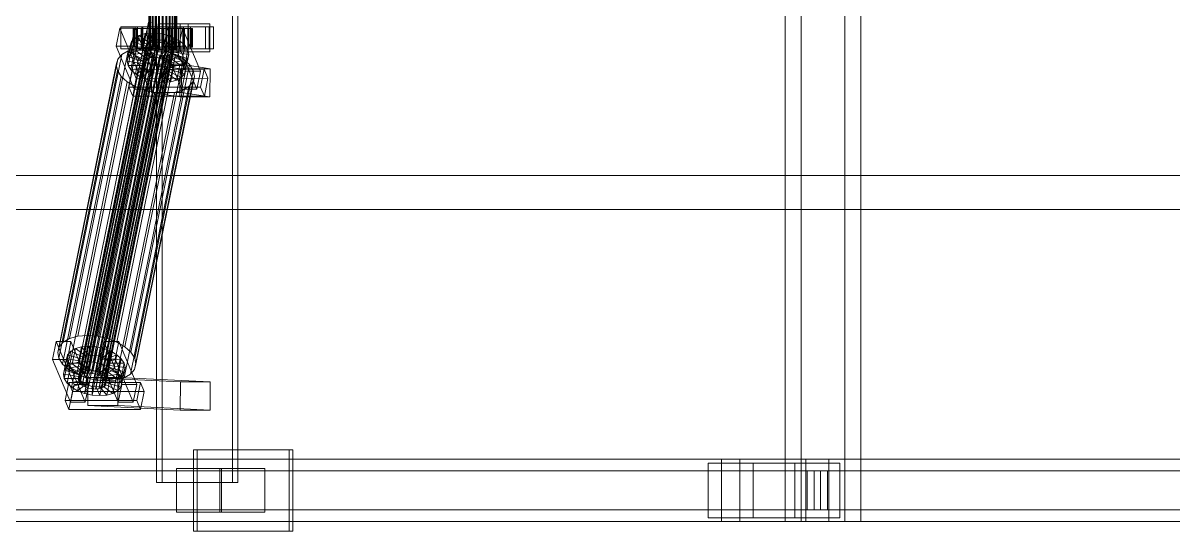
# Model space of a CAD drawing. Header units: millimetres. Extents: x -1970 to 59977, y -50268 to 6837.
# Drawn here: x 20808 to 21544, y -18456 to -18130 of the extents above; entities that cross this region are included whole.
import ezdxf

# ---------------------------------------------------------------- set-up
doc = ezdxf.new("R2010")
doc.units = ezdxf.units.MM
doc.layers.add('superior_C02', color=7, linetype='Continuous', lineweight=0)

msp = doc.modelspace()

# ---------------------------------------------------------------- linework, layer by layer
at = {"layer": 'superior_C02'}
for p, q in [((21295.89, -17550), (21295.89, -18450)), ((21306.119, -18450), (21306.119, -17550)), ((21334.143, -18450), (21334.143, -17550)), ((21344.373, -17550), (21344.373, -18450)), ((20893.255, -17575), (20893.255, -18425)), ((20896.763, -18425), (20896.763, -17575)), ((20941.837, -18425), (20941.837, -17575)), ((20945.345, -17575), (20945.345, -18425)), ((20888.21, -18148), (20888.21, -17852)), ((20888.436, -18148), (20888.436, -17852)), ((20888.598, -18148), (20888.598, -17852)), ((20889.259, -18148), (20889.259, -17852)), ((20889.572, -18148), (20889.572, -17852)), ((20890.623, -18148), (20890.623, -17852)), ((20891.066, -18148), (20891.066, -17852)), ((20892.436, -18148), (20892.436, -17852)), ((20892.979, -18148), (20892.979, -17852)), ((20894.574, -18148), (20894.574, -17852)), ((20895.179, -18148), (20895.179, -17852)), ((20896.892, -18148), (20896.892, -17852)), ((20897.518, -18148), (20897.518, -17852)), ((20899.23, -18148), (20899.23, -17852)), ((20899.835, -18148), (20899.835, -17852)), ((20901.431, -18148), (20901.431, -17852)), ((20901.973, -18148), (20901.973, -17852)), ((20903.343, -18148), (20903.343, -17852)), ((20903.786, -18148), (20903.786, -17852)), ((20904.838, -18148), (20904.838, -17852)), ((20905.151, -18148), (20905.151, -17852)), ((20905.812, -17852), (20905.812, -18148)), ((20905.974, -18148), (20905.974, -17852)), ((20906.199, -18148), (20906.199, -17852)), ((20888.037, -18130), (20868.033, -18228.298)), ((20869.777, -18228.298), (20889.781, -18130)), ((20879.963, -18133), (20870.399, -18133)), ((20870.399, -18133), (20870.399, -18147)), ((20884.428, -18133), (20870.399, -18133)), ((20879.963, -18147), (20879.963, -18133)), ((20879.963, -18133), (20893.992, -18133)), ((20926.879, -18133), (20880.975, -18133)), ((20880.975, -18133), (20880.975, -18147)), ((20883.897, -18133), (20880.975, -18133)), ((20883.897, -18147), (20883.897, -18133)), ((20883.897, -18133), (20929.802, -18133)), ((20884.428, -18147), (20884.428, -18133)), ((20884.428, -18133), (20893.992, -18133)), ((20893.992, -18133), (20893.992, -18147)), ((20913.49, -18131), (20894.363, -18131)), ((20894.363, -18131), (20894.363, -18149)), ((20908.275, -18131), (20894.363, -18131)), ((20910.566, -18133), (20901.002, -18133)), ((20901.002, -18133), (20901.002, -18147)), ((20915.031, -18133), (20901.002, -18133)), ((20908.275, -18149), (20908.275, -18131)), ((20908.275, -18131), (20927.402, -18131)), ((20910.566, -18147), (20910.566, -18133)), ((20910.566, -18133), (20924.594, -18133)), ((20913.49, -18149), (20913.49, -18131)), ((20913.49, -18131), (20927.402, -18131)), ((20915.031, -18147), (20915.031, -18133)), ((20915.031, -18133), (20924.594, -18133)), ((20924.594, -18133), (20924.594, -18147)), ((20926.879, -18147), (20926.879, -18133)), ((20926.879, -18133), (20929.802, -18133)), ((20927.402, -18131), (20927.402, -18149)), ((20929.802, -18133), (20929.802, -18147)), ((20849.825, -18354.844), (20893.334, -18141.045)), ((20869.724, -18133.859), (20867.39, -18145.327)), ((20879.287, -18133.847), (20869.724, -18133.859)), ((20881.247, -18161.391), (20869.724, -18133.859)), ((20876.953, -18145.315), (20879.287, -18133.847)), ((20877.087, -18149.985), (20879.088, -18140.156)), ((20879.088, -18140.156), (20877.145, -18142.416)), ((20878.692, -18134), (20878.216, -18134)), ((20878.216, -18134), (20888.21, -18134)), ((20878.216, -18146), (20878.216, -18134)), ((20878.216, -18134), (20879.034, -18134)), ((20880.43, -18134), (20878.692, -18134)), ((20878.692, -18134), (20888.436, -18134)), ((20878.692, -18146), (20878.692, -18134)), ((20879.034, -18134), (20888.598, -18134)), ((20879.034, -18146), (20879.034, -18134)), ((20879.034, -18134), (20881.091, -18134)), ((20882.126, -18138.419), (20879.088, -18140.156)), ((20879.088, -18140.156), (20887.548, -18144.203)), ((20879.287, -18133.847), (20890.81, -18161.379)), ((20880.126, -18148.249), (20882.126, -18138.419)), ((20883.31, -18134), (20880.43, -18134)), ((20880.43, -18134), (20889.259, -18134)), ((20880.43, -18146), (20880.43, -18134)), ((20881.091, -18134), (20889.572, -18134)), ((20881.091, -18146), (20881.091, -18134)), ((20881.091, -18134), (20884.245, -18134)), ((20886.053, -18137.325), (20882.126, -18138.419)), ((20882.126, -18138.419), (20888.987, -18143.38)), ((20887.138, -18134), (20883.31, -18134)), ((20883.31, -18134), (20890.623, -18134)), ((20883.31, -18146), (20883.31, -18134)), ((20884.052, -18147.155), (20886.053, -18137.325)), ((20884.245, -18134), (20891.066, -18134)), ((20884.245, -18146), (20884.245, -18134)), ((20884.245, -18134), (20888.283, -18134)), ((20890.6, -18136.948), (20886.053, -18137.325)), ((20886.053, -18137.325), (20890.847, -18142.862)), ((20891.652, -18134), (20887.138, -18134)), ((20887.138, -18134), (20892.436, -18134)), ((20887.138, -18146), (20887.138, -18134)), ((20888.21, -18134), (20888.436, -18134)), ((20888.21, -18134), (20888.21, -18146)), ((20888.598, -18134), (20888.21, -18134)), ((20888.283, -18134), (20892.979, -18134)), ((20888.283, -18146), (20888.283, -18134)), ((20888.283, -18134), (20892.929, -18134)), ((20888.436, -18134), (20889.259, -18134)), ((20888.436, -18134), (20888.436, -18146)), ((20888.598, -18134), (20888.598, -18146)), ((20889.572, -18134), (20888.598, -18134)), ((20888.6, -18146.777), (20890.6, -18136.948)), ((20889.259, -18134), (20890.623, -18134)), ((20889.259, -18134), (20889.259, -18146)), ((20889.572, -18134), (20889.572, -18146)), ((20891.066, -18134), (20889.572, -18134)), ((20895.458, -18137.313), (20890.6, -18136.948)), ((20890.6, -18136.948), (20893.001, -18142.683)), ((20890.623, -18134), (20892.436, -18134)), ((20890.623, -18134), (20890.623, -18146)), ((20891.066, -18134), (20891.066, -18146)), ((20892.979, -18134), (20891.066, -18134)), ((20893.334, -18141.045), (20891.18, -18141.224)), ((20896.544, -18134), (20891.652, -18134)), ((20891.652, -18134), (20894.574, -18134)), ((20891.652, -18146), (20891.652, -18134)), ((20892.436, -18134), (20894.574, -18134)), ((20892.436, -18134), (20892.436, -18146)), ((20892.929, -18134), (20895.179, -18134)), ((20892.929, -18146), (20892.929, -18134)), ((20892.929, -18134), (20897.866, -18134)), ((20892.979, -18134), (20892.979, -18146)), ((20895.179, -18134), (20892.979, -18134)), ((20895.635, -18141.218), (20893.334, -18141.045)), ((20893.458, -18147.143), (20895.458, -18137.313)), ((20894.574, -18134), (20896.892, -18134)), ((20894.574, -18134), (20894.574, -18146)), ((20895.179, -18134), (20895.179, -18146)), ((20897.518, -18134), (20895.179, -18134)), ((20895.458, -18137.313), (20895.302, -18142.856)), ((20900.296, -18138.396), (20895.458, -18137.313)), ((20901.481, -18134), (20896.544, -18134)), ((20896.544, -18134), (20896.892, -18134)), ((20896.544, -18146), (20896.544, -18134)), ((20896.892, -18134), (20899.23, -18134)), ((20896.892, -18134), (20896.892, -18146)), ((20897.866, -18134), (20897.518, -18134)), ((20897.518, -18134), (20897.518, -18146)), ((20899.835, -18134), (20897.518, -18134)), ((20900.296, -18138.396), (20897.594, -18143.369)), ((20897.866, -18146), (20897.866, -18134)), ((20897.866, -18134), (20902.758, -18134)), ((20900.326, -18133.821), (20897.992, -18145.289)), ((20898.296, -18148.226), (20900.296, -18138.396)), ((20901.481, -18134), (20899.23, -18134)), ((20899.23, -18134), (20901.431, -18134)), ((20899.23, -18134), (20899.23, -18146)), ((20904.785, -18140.123), (20899.72, -18144.188)), ((20902.758, -18134), (20899.835, -18134)), ((20899.835, -18134), (20899.835, -18146)), ((20901.973, -18134), (20899.835, -18134)), ((20904.785, -18140.123), (20900.296, -18138.396)), ((20909.89, -18133.809), (20900.326, -18133.821)), ((20911.849, -18161.353), (20900.326, -18133.821)), ((20906.127, -18134), (20901.431, -18134)), ((20901.431, -18134), (20903.343, -18134)), ((20901.431, -18134), (20901.431, -18146)), ((20906.127, -18134), (20901.481, -18134)), ((20901.481, -18146), (20901.481, -18134)), ((20907.271, -18134), (20901.973, -18134)), ((20901.973, -18134), (20901.973, -18146)), ((20903.786, -18134), (20901.973, -18134)), ((20902.758, -18146), (20902.758, -18134)), ((20902.758, -18134), (20907.271, -18134)), ((20902.784, -18149.953), (20904.785, -18140.123)), ((20910.164, -18134), (20903.343, -18134)), ((20903.343, -18134), (20904.838, -18134)), ((20903.343, -18134), (20903.343, -18146)), ((20911.099, -18134), (20903.786, -18134)), ((20903.786, -18134), (20903.786, -18146)), ((20905.151, -18134), (20903.786, -18134)), ((20908.617, -18142.377), (20904.785, -18140.123)), ((20913.319, -18134), (20904.838, -18134)), ((20904.838, -18134), (20905.812, -18134)), ((20904.838, -18134), (20904.838, -18146)), ((20913.98, -18134), (20905.151, -18134)), ((20905.151, -18134), (20905.151, -18146)), ((20905.974, -18134), (20905.151, -18134)), ((20905.812, -18134), (20915.375, -18134)), ((20905.812, -18146), (20905.812, -18134)), ((20905.812, -18134), (20906.199, -18134)), ((20915.717, -18134), (20905.974, -18134)), ((20905.974, -18134), (20905.974, -18146)), ((20906.199, -18134), (20905.974, -18134)), ((20910.164, -18134), (20906.127, -18134)), ((20906.127, -18146), (20906.127, -18134)), ((20916.193, -18134), (20906.199, -18134)), ((20906.199, -18134), (20906.199, -18146)), ((20907.271, -18146), (20907.271, -18134)), ((20907.271, -18134), (20911.099, -18134)), ((20907.556, -18145.277), (20909.89, -18133.809)), ((20909.89, -18133.809), (20921.413, -18161.341)), ((20913.319, -18134), (20910.164, -18134)), ((20910.164, -18146), (20910.164, -18134)), ((20911.099, -18146), (20911.099, -18134)), ((20911.099, -18134), (20913.98, -18134)), ((20915.375, -18134), (20913.319, -18134)), ((20913.319, -18146), (20913.319, -18134)), ((20913.98, -18146), (20913.98, -18134)), ((20913.98, -18134), (20915.717, -18134)), ((20915.375, -18134), (20915.375, -18146)), ((20916.193, -18134), (20915.375, -18134)), ((20915.717, -18146), (20915.717, -18134)), ((20915.717, -18134), (20916.193, -18134)), ((20916.193, -18146), (20916.193, -18134)), ((20837.56, -18332.659), (20875.068, -18148.35)), ((20842.81, -18331.197), (20880.317, -18146.887)), ((20843.113, -18358.68), (20886.622, -18144.881)), ((20843.379, -18360.017), (20886.888, -18146.218)), ((20843.452, -18357.434), (20886.961, -18143.635)), ((20844.231, -18361.352), (20887.74, -18147.554)), ((20844.372, -18356.363), (20887.881, -18142.565)), ((20845.811, -18355.541), (20889.32, -18141.742)), ((20847.671, -18355.022), (20891.18, -18141.224)), ((20848.889, -18330.692), (20886.397, -18146.383)), ((20852.127, -18355.017), (20895.635, -18141.218)), ((20854.418, -18355.53), (20897.927, -18141.731)), ((20855.384, -18331.181), (20892.891, -18146.872)), ((20856.544, -18356.348), (20900.053, -18142.549)), ((20858.36, -18357.415), (20901.868, -18143.617)), ((20859.741, -18358.659), (20903.249, -18144.861)), ((20904.102, -18146.196), (20860.593, -18359.995)), ((20860.859, -18361.332), (20904.368, -18147.533)), ((20861.851, -18332.629), (20899.359, -18148.32)), ((20867.39, -18145.327), (20876.953, -18145.315)), ((20867.39, -18145.327), (20878.913, -18172.859)), ((20870.399, -18147), (20879.963, -18147)), ((20870.399, -18147), (20884.428, -18147)), ((20875.068, -18148.35), (20871.006, -18150.672)), ((20874.429, -18154.877), (20876.43, -18145.047)), ((20874.991, -18157.698), (20876.991, -18147.868)), ((20880.317, -18146.887), (20875.068, -18148.35)), ((20875.144, -18152.246), (20877.145, -18142.416)), ((20877.145, -18142.416), (20876.43, -18145.047)), ((20876.43, -18145.047), (20886.288, -18146.52)), ((20876.43, -18145.047), (20876.991, -18147.868)), ((20888.476, -18172.847), (20876.953, -18145.315)), ((20876.991, -18147.868), (20886.554, -18147.856)), ((20876.991, -18147.868), (20878.791, -18150.688)), ((20877.087, -18149.985), (20880.126, -18148.249)), ((20877.145, -18142.416), (20886.627, -18145.274)), ((20888.21, -18146), (20878.216, -18146)), ((20878.216, -18146), (20878.692, -18146)), ((20879.034, -18146), (20878.216, -18146)), ((20888.436, -18146), (20878.692, -18146)), ((20878.692, -18146), (20880.43, -18146)), ((20888.598, -18146), (20879.034, -18146)), ((20881.091, -18146), (20879.034, -18146)), ((20893.992, -18147), (20879.963, -18147)), ((20880.126, -18148.249), (20884.052, -18147.155)), ((20886.986, -18153.21), (20880.126, -18148.249)), ((20886.397, -18146.383), (20880.317, -18146.887)), ((20889.259, -18146), (20880.43, -18146)), ((20880.43, -18146), (20883.31, -18146)), ((20880.975, -18147), (20926.879, -18147)), ((20880.975, -18147), (20883.897, -18147)), ((20889.572, -18146), (20881.091, -18146)), ((20884.245, -18146), (20881.091, -18146)), ((20890.623, -18146), (20883.31, -18146)), ((20883.31, -18146), (20887.138, -18146)), ((20929.802, -18147), (20883.897, -18147)), ((20884.052, -18147.155), (20888.6, -18146.777)), ((20888.846, -18152.692), (20884.052, -18147.155)), ((20891.066, -18146), (20884.245, -18146)), ((20888.283, -18146), (20884.245, -18146)), ((20886.288, -18146.52), (20884.288, -18156.35)), ((20893.992, -18147), (20884.428, -18147)), ((20886.554, -18147.856), (20884.554, -18157.686)), ((20886.627, -18145.274), (20884.627, -18155.103)), ((20887.548, -18144.203), (20885.547, -18154.033)), ((20886.288, -18146.52), (20886.627, -18145.274)), ((20886.554, -18147.856), (20886.288, -18146.52)), ((20892.891, -18146.872), (20886.397, -18146.383)), ((20887.407, -18149.192), (20886.554, -18147.856)), ((20886.961, -18143.635), (20886.622, -18144.881)), ((20886.622, -18144.881), (20886.888, -18146.218)), ((20886.627, -18145.274), (20887.548, -18144.203)), ((20886.888, -18146.218), (20887.74, -18147.554)), ((20887.881, -18142.565), (20886.961, -18143.635)), ((20888.987, -18143.38), (20886.986, -18153.21)), ((20892.436, -18146), (20887.138, -18146)), ((20887.138, -18146), (20891.652, -18146)), ((20887.548, -18144.203), (20888.987, -18143.38)), ((20887.74, -18147.554), (20889.121, -18148.798)), ((20889.32, -18141.742), (20887.881, -18142.565)), ((20888.436, -18146), (20888.21, -18146)), ((20888.21, -18146), (20888.598, -18146)), ((20888.598, -18148), (20888.21, -18148)), ((20888.21, -18148), (20888.436, -18148)), ((20892.979, -18146), (20888.283, -18146)), ((20892.929, -18146), (20888.283, -18146)), ((20889.259, -18146), (20888.436, -18146)), ((20888.436, -18148), (20889.259, -18148)), ((20888.598, -18146), (20889.572, -18146)), ((20889.572, -18148), (20888.598, -18148)), ((20891, -18152.513), (20888.6, -18146.777)), ((20888.6, -18146.777), (20893.458, -18147.143)), ((20890.847, -18142.862), (20888.846, -18152.692)), ((20888.987, -18143.38), (20890.847, -18142.862)), ((20890.623, -18146), (20889.259, -18146)), ((20889.259, -18148), (20890.623, -18148)), ((20891.18, -18141.224), (20889.32, -18141.742)), ((20889.572, -18146), (20891.066, -18146)), ((20891.066, -18148), (20889.572, -18148)), ((20892.436, -18146), (20890.623, -18146)), ((20890.623, -18148), (20892.436, -18148)), ((20890.847, -18142.862), (20893.001, -18142.683)), ((20893.001, -18142.683), (20891, -18152.513)), ((20891.066, -18146), (20892.979, -18146)), ((20892.979, -18148), (20891.066, -18148)), ((20894.574, -18146), (20891.652, -18146)), ((20891.652, -18146), (20896.544, -18146)), ((20894.574, -18146), (20892.436, -18146)), ((20892.436, -18148), (20894.574, -18148)), ((20899.359, -18148.32), (20892.891, -18146.872)), ((20895.179, -18146), (20892.929, -18146)), ((20897.866, -18146), (20892.929, -18146)), ((20892.979, -18146), (20895.179, -18146)), ((20895.179, -18148), (20892.979, -18148)), ((20893.001, -18142.683), (20895.302, -18142.856)), ((20895.302, -18142.856), (20893.302, -18152.686)), ((20893.302, -18152.686), (20893.458, -18147.143)), ((20893.458, -18147.143), (20898.296, -18148.226)), ((20896.892, -18146), (20894.574, -18146)), ((20894.574, -18148), (20896.892, -18148)), ((20895.179, -18146), (20897.518, -18146)), ((20897.518, -18148), (20895.179, -18148)), ((20895.302, -18142.856), (20897.594, -18143.369)), ((20897.594, -18143.369), (20895.593, -18153.199)), ((20895.593, -18153.199), (20898.296, -18148.226)), ((20897.927, -18141.731), (20895.635, -18141.218)), ((20896.892, -18146), (20896.544, -18146)), ((20896.544, -18146), (20901.481, -18146)), ((20899.23, -18146), (20896.892, -18146)), ((20896.892, -18148), (20899.23, -18148)), ((20897.518, -18146), (20897.866, -18146)), ((20897.518, -18146), (20899.835, -18146)), ((20899.835, -18148), (20897.518, -18148)), ((20897.594, -18143.369), (20899.72, -18144.188)), ((20899.72, -18144.188), (20897.719, -18154.017)), ((20902.758, -18146), (20897.866, -18146)), ((20900.053, -18142.549), (20897.927, -18141.731)), ((20897.992, -18145.289), (20907.556, -18145.277)), ((20897.992, -18145.289), (20909.516, -18172.821)), ((20898.296, -18148.226), (20902.784, -18149.953)), ((20901.431, -18146), (20899.23, -18146)), ((20899.23, -18146), (20901.481, -18146)), ((20899.23, -18148), (20901.431, -18148)), ((20905.359, -18150.629), (20899.359, -18148.32)), ((20901.535, -18145.255), (20899.535, -18155.085)), ((20899.72, -18144.188), (20901.535, -18145.255)), ((20899.835, -18146), (20902.758, -18146)), ((20899.835, -18146), (20901.973, -18146)), ((20901.973, -18148), (20899.835, -18148)), ((20901.868, -18143.617), (20900.053, -18142.549)), ((20902.916, -18146.499), (20900.916, -18156.329)), ((20901.002, -18147), (20910.566, -18147)), ((20901.002, -18147), (20915.031, -18147)), ((20903.343, -18146), (20901.431, -18146)), ((20901.431, -18146), (20906.127, -18146)), ((20901.431, -18148), (20903.343, -18148)), ((20901.481, -18146), (20906.127, -18146)), ((20908.617, -18142.377), (20901.535, -18145.255)), ((20901.535, -18145.255), (20902.916, -18146.499)), ((20901.768, -18157.665), (20903.768, -18147.835)), ((20903.249, -18144.861), (20901.868, -18143.617)), ((20901.973, -18146), (20907.271, -18146)), ((20901.973, -18146), (20903.786, -18146)), ((20903.786, -18148), (20901.973, -18148)), ((20907.271, -18146), (20902.758, -18146)), ((20911.532, -18145.003), (20902.916, -18146.499)), ((20902.916, -18146.499), (20903.768, -18147.835)), ((20904.102, -18146.196), (20903.249, -18144.861)), ((20904.838, -18146), (20903.343, -18146)), ((20903.343, -18146), (20910.164, -18146)), ((20903.343, -18148), (20904.838, -18148)), ((20903.768, -18147.835), (20913.332, -18147.823)), ((20903.768, -18147.835), (20904.034, -18149.171)), ((20903.786, -18146), (20911.099, -18146)), ((20903.786, -18146), (20905.151, -18146)), ((20905.151, -18148), (20903.786, -18148)), ((20904.029, -18148.779), (20904.368, -18147.533)), ((20904.368, -18147.533), (20904.102, -18146.196)), ((20905.812, -18146), (20904.838, -18146)), ((20904.838, -18146), (20913.319, -18146)), ((20904.838, -18148), (20905.812, -18148)), ((20905.151, -18146), (20913.98, -18146)), ((20905.151, -18146), (20905.974, -18146)), ((20905.974, -18148), (20905.151, -18148)), ((20915.375, -18146), (20905.812, -18146)), ((20906.199, -18146), (20905.812, -18146)), ((20905.812, -18148), (20906.199, -18148)), ((20905.974, -18146), (20915.717, -18146)), ((20905.974, -18146), (20906.199, -18146)), ((20906.199, -18148), (20905.974, -18148)), ((20906.127, -18146), (20910.164, -18146)), ((20906.199, -18146), (20916.193, -18146)), ((20906.616, -18152.207), (20908.617, -18142.377)), ((20911.099, -18146), (20907.271, -18146)), ((20919.079, -18172.809), (20907.556, -18145.277)), ((20911.532, -18145.003), (20908.617, -18142.377)), ((20909.532, -18154.833), (20911.532, -18145.003)), ((20910.164, -18146), (20913.319, -18146)), ((20924.594, -18147), (20910.566, -18147)), ((20913.98, -18146), (20911.099, -18146)), ((20913.332, -18147.823), (20911.331, -18157.653)), ((20913.332, -18147.823), (20911.532, -18145.003)), ((20913.319, -18146), (20915.375, -18146)), ((20913.893, -18150.644), (20913.332, -18147.823)), ((20915.717, -18146), (20913.98, -18146)), ((20924.594, -18147), (20915.031, -18147)), ((20915.375, -18146), (20916.193, -18146)), ((20916.193, -18146), (20915.717, -18146)), ((20929.802, -18147), (20926.879, -18147)), ((20830.901, -18338.003), (20868.409, -18153.694)), ((20833.499, -18334.981), (20871.006, -18150.672)), ((20845.612, -18362.596), (20889.121, -18148.798)), ((20847.428, -18363.664), (20890.936, -18149.865)), ((20849.554, -18364.482), (20893.062, -18150.683)), ((20851.845, -18364.995), (20895.354, -18151.196)), ((20854.147, -18365.168), (20897.655, -18151.369)), ((20856.301, -18364.989), (20899.809, -18151.191)), ((20858.161, -18364.471), (20901.669, -18150.672)), ((20859.6, -18363.648), (20903.109, -18149.85)), ((20860.52, -18362.578), (20904.029, -18148.779)), ((20868.409, -18153.694), (20867.453, -18157.211)), ((20867.851, -18334.938), (20905.359, -18150.629)), ((20871.006, -18150.672), (20868.409, -18153.694)), ((20872.974, -18337.95), (20910.482, -18153.641)), ((20874.429, -18154.877), (20875.144, -18152.246)), ((20884.288, -18156.35), (20874.429, -18154.877)), ((20874.991, -18157.698), (20874.429, -18154.877)), ((20875.144, -18152.246), (20877.087, -18149.985)), ((20884.627, -18155.103), (20875.144, -18152.246)), ((20876.79, -18160.518), (20878.791, -18150.688)), ((20885.547, -18154.033), (20877.087, -18149.985)), ((20878.791, -18150.688), (20887.407, -18149.192)), ((20878.791, -18150.688), (20881.706, -18153.314)), ((20879.706, -18163.144), (20881.706, -18153.314)), ((20881.706, -18153.314), (20888.788, -18150.436)), ((20881.706, -18153.314), (20885.538, -18155.567)), ((20883.538, -18165.397), (20885.538, -18155.567)), ((20884.627, -18155.103), (20884.288, -18156.35)), ((20885.547, -18154.033), (20884.627, -18155.103)), ((20887.407, -18149.192), (20885.406, -18159.022)), ((20885.538, -18155.567), (20890.603, -18151.503)), ((20885.538, -18155.567), (20890.026, -18157.295)), ((20886.986, -18153.21), (20885.547, -18154.033)), ((20888.788, -18150.436), (20886.787, -18160.266)), ((20888.846, -18152.692), (20886.986, -18153.21)), ((20888.788, -18150.436), (20887.407, -18149.192)), ((20890.603, -18151.503), (20888.603, -18161.333)), ((20890.603, -18151.503), (20888.788, -18150.436)), ((20891, -18152.513), (20888.846, -18152.692)), ((20889.121, -18148.798), (20890.936, -18149.865)), ((20890.026, -18157.295), (20892.729, -18152.321)), ((20892.729, -18152.321), (20890.603, -18151.503)), ((20892.729, -18152.321), (20890.729, -18162.151)), ((20890.936, -18149.865), (20893.062, -18150.683)), ((20893.302, -18152.686), (20891, -18152.513)), ((20895.021, -18152.835), (20892.729, -18152.321)), ((20895.021, -18152.835), (20893.02, -18162.664)), ((20893.062, -18150.683), (20895.354, -18151.196)), ((20895.593, -18153.199), (20893.302, -18152.686)), ((20894.363, -18149), (20913.49, -18149)), ((20908.275, -18149), (20894.363, -18149)), ((20894.864, -18158.378), (20895.021, -18152.835)), ((20897.322, -18153.008), (20895.021, -18152.835)), ((20897.322, -18153.008), (20895.322, -18162.837)), ((20895.354, -18151.196), (20897.655, -18151.369)), ((20897.719, -18154.017), (20895.593, -18153.199)), ((20899.476, -18152.829), (20897.322, -18153.008)), ((20899.723, -18158.743), (20897.322, -18153.008)), ((20899.476, -18152.829), (20897.476, -18162.659)), ((20897.655, -18151.369), (20899.809, -18151.191)), ((20897.719, -18154.017), (20902.784, -18149.953)), ((20899.535, -18155.085), (20897.719, -18154.017)), ((20901.336, -18152.311), (20899.336, -18162.14)), ((20901.336, -18152.311), (20899.476, -18152.829)), ((20904.27, -18158.366), (20899.476, -18152.829)), ((20899.535, -18155.085), (20906.616, -18152.207)), ((20900.916, -18156.329), (20899.535, -18155.085)), ((20899.809, -18151.191), (20901.669, -18150.672)), ((20902.775, -18151.488), (20900.775, -18161.318)), ((20900.916, -18156.329), (20909.532, -18154.833)), ((20902.775, -18151.488), (20901.336, -18152.311)), ((20908.197, -18157.272), (20901.336, -18152.311)), ((20901.669, -18150.672), (20903.109, -18149.85)), ((20903.696, -18150.417), (20901.695, -18160.247)), ((20904.034, -18149.171), (20902.034, -18159.001)), ((20903.696, -18150.417), (20902.775, -18151.488)), ((20911.235, -18155.535), (20902.775, -18151.488)), ((20902.784, -18149.953), (20906.616, -18152.207)), ((20903.109, -18149.85), (20904.029, -18148.779)), ((20904.034, -18149.171), (20903.696, -18150.417)), ((20913.178, -18153.275), (20903.696, -18150.417)), ((20913.893, -18150.644), (20904.034, -18149.171)), ((20910.482, -18153.641), (20905.359, -18150.629)), ((20906.616, -18152.207), (20909.532, -18154.833)), ((20908.197, -18157.272), (20911.235, -18155.535)), ((20927.402, -18149), (20908.275, -18149)), ((20909.235, -18165.365), (20911.235, -18155.535)), ((20909.532, -18154.833), (20911.331, -18157.653)), ((20914.379, -18157.152), (20910.482, -18153.641)), ((20911.178, -18163.105), (20913.178, -18153.275)), ((20911.235, -18155.535), (20913.178, -18153.275)), ((20911.893, -18160.474), (20913.893, -18150.644)), ((20913.178, -18153.275), (20913.893, -18150.644)), ((20927.402, -18149), (20913.49, -18149)), ((20829.945, -18341.52), (20867.453, -18157.211)), ((20830.696, -18345.291), (20868.203, -18160.982)), ((20867.453, -18157.211), (20868.203, -18160.982)), ((20868.203, -18160.982), (20870.609, -18164.752)), ((20884.554, -18157.686), (20874.991, -18157.698)), ((20876.79, -18160.518), (20874.991, -18157.698)), ((20877.898, -18160.247), (20875.564, -18171.715)), ((20885.406, -18159.022), (20876.79, -18160.518)), ((20879.706, -18163.144), (20876.79, -18160.518)), ((20876.872, -18341.461), (20914.379, -18157.152)), ((20923.802, -18160.19), (20877.898, -18160.247)), ((20880.298, -18165.983), (20877.898, -18160.247)), ((20878.913, -18172.859), (20881.247, -18161.391)), ((20916.785, -18160.922), (20879.278, -18345.231)), ((20886.787, -18160.266), (20879.706, -18163.144)), ((20883.538, -18165.397), (20879.706, -18163.144)), ((20881.247, -18161.391), (20890.81, -18161.379)), ((20888.603, -18161.333), (20883.538, -18165.397)), ((20884.288, -18156.35), (20884.554, -18157.686)), ((20884.554, -18157.686), (20885.406, -18159.022)), ((20885.406, -18159.022), (20886.787, -18160.266)), ((20886.787, -18160.266), (20888.603, -18161.333)), ((20888.026, -18167.125), (20890.026, -18157.295)), ((20890.729, -18162.151), (20888.026, -18167.125)), ((20890.81, -18161.379), (20888.476, -18172.847)), ((20888.603, -18161.333), (20890.729, -18162.151)), ((20890.241, -18156.962), (20889.998, -18174.943)), ((20890.026, -18157.295), (20894.864, -18158.378)), ((20909.367, -18156.962), (20890.241, -18156.962)), ((20908.391, -18159.83), (20890.241, -18156.962)), ((20890.729, -18162.151), (20893.02, -18162.664)), ((20892.864, -18168.208), (20894.864, -18158.378)), ((20893.02, -18162.664), (20892.864, -18168.208)), ((20893.02, -18162.664), (20895.322, -18162.837)), ((20894.864, -18158.378), (20899.723, -18158.743)), ((20895.322, -18162.837), (20897.476, -18162.659)), ((20895.322, -18162.837), (20897.722, -18168.573)), ((20897.476, -18162.659), (20899.336, -18162.14)), ((20897.476, -18162.659), (20902.27, -18168.196)), ((20897.722, -18168.573), (20899.723, -18158.743)), ((20899.336, -18162.14), (20900.775, -18161.318)), ((20899.336, -18162.14), (20906.196, -18167.102)), ((20899.723, -18158.743), (20904.27, -18158.366)), ((20900.775, -18161.318), (20901.695, -18160.247)), ((20900.775, -18161.318), (20909.235, -18165.365)), ((20901.768, -18157.665), (20900.916, -18156.329)), ((20901.695, -18160.247), (20902.034, -18159.001)), ((20901.695, -18160.247), (20911.178, -18163.105)), ((20911.331, -18157.653), (20901.768, -18157.665)), ((20902.034, -18159.001), (20901.768, -18157.665)), ((20902.034, -18159.001), (20911.893, -18160.474)), ((20902.27, -18168.196), (20904.27, -18158.366)), ((20904.27, -18158.366), (20908.197, -18157.272)), ((20906.196, -18167.102), (20908.197, -18157.272)), ((20908.148, -18177.811), (20908.391, -18159.83)), ((20908.391, -18159.83), (20927.517, -18159.83)), ((20909.125, -18174.943), (20909.367, -18156.962)), ((20911.178, -18163.105), (20909.235, -18165.365)), ((20909.367, -18156.962), (20927.517, -18159.83)), ((20909.516, -18172.821), (20911.849, -18161.353)), ((20911.893, -18160.474), (20911.178, -18163.105)), ((20911.331, -18157.653), (20911.893, -18160.474)), ((20911.849, -18161.353), (20921.413, -18161.341)), ((20916.785, -18160.922), (20914.379, -18157.152)), ((20917.536, -18164.693), (20916.785, -18160.922)), ((20921.413, -18161.341), (20919.079, -18172.809)), ((20921.468, -18171.658), (20923.802, -18160.19)), ((20923.802, -18160.19), (20926.202, -18165.926)), ((20927.517, -18159.83), (20927.274, -18177.811)), ((20833.102, -18349.061), (20870.609, -18164.752)), ((20836.999, -18352.572), (20874.506, -18168.263)), ((20870.609, -18164.752), (20874.506, -18168.263)), ((20874.506, -18168.263), (20879.63, -18171.275)), ((20877.964, -18177.451), (20880.298, -18165.983)), ((20879.072, -18352.519), (20916.58, -18168.21)), ((20880.028, -18349.002), (20917.536, -18164.693)), ((20880.298, -18165.983), (20926.202, -18165.926)), ((20888.026, -18167.125), (20883.538, -18165.397)), ((20892.864, -18168.208), (20888.026, -18167.125)), ((20897.722, -18168.573), (20892.864, -18168.208)), ((20902.27, -18168.196), (20897.722, -18168.573)), ((20906.196, -18167.102), (20902.27, -18168.196)), ((20909.235, -18165.365), (20906.196, -18167.102)), ((20913.982, -18171.232), (20916.58, -18168.21)), ((20916.58, -18168.21), (20917.536, -18164.693)), ((20926.202, -18165.926), (20923.869, -18177.394)), ((20842.122, -18355.584), (20879.63, -18171.275)), ((20848.122, -18357.893), (20885.629, -18173.584)), ((20854.589, -18359.341), (20892.097, -18175.032)), ((20861.084, -18359.83), (20898.592, -18175.521)), ((20867.163, -18359.326), (20904.671, -18175.016)), ((20872.413, -18357.863), (20909.92, -18173.554)), ((20875.564, -18171.715), (20921.468, -18171.658)), ((20875.564, -18171.715), (20877.964, -18177.451)), ((20876.475, -18355.541), (20913.982, -18171.232)), ((20923.869, -18177.394), (20877.964, -18177.451)), ((20888.476, -18172.847), (20878.913, -18172.859)), ((20879.63, -18171.275), (20885.629, -18173.584)), ((20885.629, -18173.584), (20892.097, -18175.032)), ((20889.998, -18174.943), (20909.125, -18174.943)), ((20908.148, -18177.811), (20889.998, -18174.943)), ((20892.097, -18175.032), (20898.592, -18175.521)), ((20898.592, -18175.521), (20904.671, -18175.016)), ((20904.671, -18175.016), (20909.92, -18173.554)), ((20927.274, -18177.811), (20908.148, -18177.811)), ((20927.274, -18177.811), (20909.125, -18174.943)), ((20919.079, -18172.809), (20909.516, -18172.821)), ((20909.92, -18173.554), (20913.982, -18171.232)), ((20923.869, -18177.394), (20921.468, -18171.658)), ((20868.033, -18228.298), (19930.334, -18228.298)), ((19932.078, -18228.298), (20869.777, -18228.298)), ((20868.033, -18228.298), (20869.777, -18228.298)), ((21805.732, -18228.298), (20868.033, -18228.298)), ((20869.777, -18228.298), (21807.476, -18228.298)), ((25411.088, -18250), (16335.427, -18250)), ((16336.897, -18250), (25412.557, -18250)), ((20837.56, -18332.659), (20842.81, -18331.197)), ((20842.81, -18331.197), (20848.889, -18330.692)), ((20848.889, -18330.692), (20855.384, -18331.181)), ((20855.384, -18331.181), (20861.851, -18332.629)), ((20861.851, -18332.629), (20867.851, -18334.938)), ((20828.882, -18334.551), (20826.548, -18346.02)), ((20838.445, -18334.539), (20828.882, -18334.551)), ((20840.405, -18362.083), (20828.882, -18334.551)), ((20829.945, -18341.52), (20830.901, -18338.003)), ((20830.901, -18338.003), (20833.499, -18334.981)), ((20833.499, -18334.981), (20837.56, -18332.659)), ((20836.111, -18346.008), (20838.445, -18334.539)), ((20841.284, -18339.111), (20838.246, -18340.848)), ((20838.445, -18334.539), (20849.968, -18362.071)), ((20839.284, -18348.941), (20841.284, -18339.111)), ((20845.211, -18338.017), (20841.284, -18339.111)), ((20841.284, -18339.111), (20848.145, -18344.073)), ((20843.211, -18347.847), (20845.211, -18338.017)), ((20849.759, -18337.64), (20845.211, -18338.017)), ((20845.211, -18338.017), (20850.005, -18343.554)), ((20847.758, -18347.47), (20849.759, -18337.64)), ((20854.617, -18338.005), (20849.759, -18337.64)), ((20849.759, -18337.64), (20852.159, -18343.376)), ((20852.616, -18347.835), (20854.617, -18338.005)), ((20854.617, -18338.005), (20854.46, -18343.549)), ((20859.455, -18339.088), (20854.617, -18338.005)), ((20859.455, -18339.088), (20856.752, -18344.062)), ((20859.485, -18334.513), (20857.151, -18345.981)), ((20857.454, -18348.918), (20859.455, -18339.088)), ((20863.943, -18340.816), (20859.455, -18339.088)), ((20869.048, -18334.501), (20859.485, -18334.513)), ((20871.008, -18362.045), (20859.485, -18334.513)), ((20866.714, -18345.969), (20869.048, -18334.501)), ((20867.851, -18334.938), (20872.974, -18337.95)), ((20869.048, -18334.501), (20880.571, -18362.033)), ((20872.974, -18337.95), (20876.872, -18341.461)), ((20826.548, -18346.02), (20836.111, -18346.008)), ((20826.548, -18346.02), (20838.071, -18373.551)), ((20830.696, -18345.291), (20829.945, -18341.52)), ((20833.102, -18349.061), (20830.696, -18345.291)), ((20833.588, -18355.569), (20835.588, -18345.739)), ((20834.303, -18352.938), (20836.303, -18343.108)), ((20836.303, -18343.108), (20835.588, -18345.739)), ((20835.588, -18345.739), (20845.447, -18347.212)), ((20835.588, -18345.739), (20836.149, -18348.56)), ((20847.635, -18373.539), (20836.111, -18346.008)), ((20836.246, -18350.678), (20838.246, -18340.848)), ((20838.246, -18340.848), (20836.303, -18343.108)), ((20836.303, -18343.108), (20845.786, -18345.966)), ((20838.246, -18340.848), (20846.706, -18344.895)), ((20845.447, -18347.212), (20843.446, -18357.042)), ((20845.786, -18345.966), (20843.785, -18355.796)), ((20846.706, -18344.895), (20844.706, -18354.725)), ((20845.447, -18347.212), (20845.786, -18345.966)), ((20845.713, -18348.548), (20845.447, -18347.212)), ((20845.786, -18345.966), (20846.706, -18344.895)), ((20848.145, -18344.073), (20846.145, -18353.902)), ((20846.706, -18344.895), (20848.145, -18344.073)), ((20850.005, -18343.554), (20848.005, -18353.384)), ((20848.145, -18344.073), (20850.005, -18343.554)), ((20850.005, -18343.554), (20852.159, -18343.376)), ((20852.159, -18343.376), (20850.159, -18353.205)), ((20852.159, -18343.376), (20854.46, -18343.549)), ((20854.46, -18343.549), (20852.46, -18353.378)), ((20854.46, -18343.549), (20856.752, -18344.062)), ((20856.752, -18344.062), (20854.752, -18353.892)), ((20856.752, -18344.062), (20858.878, -18344.88)), ((20858.878, -18344.88), (20856.878, -18354.71)), ((20857.151, -18345.981), (20866.714, -18345.969)), ((20857.151, -18345.981), (20868.674, -18373.513)), ((20860.693, -18345.947), (20858.693, -18355.777)), ((20863.943, -18340.816), (20858.878, -18344.88)), ((20858.878, -18344.88), (20860.693, -18345.947)), ((20862.074, -18347.191), (20860.074, -18357.021)), ((20867.775, -18343.069), (20860.693, -18345.947)), ((20860.693, -18345.947), (20862.074, -18347.191)), ((20861.942, -18350.645), (20863.943, -18340.816)), ((20870.69, -18345.695), (20862.074, -18347.191)), ((20862.074, -18347.191), (20862.927, -18348.527)), ((20867.775, -18343.069), (20863.943, -18340.816)), ((20865.775, -18352.899), (20867.775, -18343.069)), ((20878.237, -18373.501), (20866.714, -18345.969)), ((20870.69, -18345.695), (20867.775, -18343.069)), ((20868.69, -18355.525), (20870.69, -18345.695)), ((20872.49, -18348.515), (20870.69, -18345.695)), ((20876.872, -18341.461), (20879.278, -18345.231)), ((20879.278, -18345.231), (20880.028, -18349.002)), ((20836.999, -18352.572), (20833.102, -18349.061)), ((20833.588, -18355.569), (20834.303, -18352.938)), ((20834.149, -18358.39), (20836.149, -18348.56)), ((20834.303, -18352.938), (20836.246, -18350.678)), ((20843.785, -18355.796), (20834.303, -18352.938)), ((20835.949, -18361.21), (20837.949, -18351.38)), ((20836.149, -18348.56), (20845.713, -18348.548)), ((20836.149, -18348.56), (20837.949, -18351.38)), ((20836.246, -18350.678), (20839.284, -18348.941)), ((20844.706, -18354.725), (20836.246, -18350.678)), ((20842.122, -18355.584), (20836.999, -18352.572)), ((20837.949, -18351.38), (20846.565, -18349.884)), ((20837.949, -18351.38), (20840.864, -18354.006)), ((20838.864, -18363.836), (20840.864, -18354.006)), ((20839.284, -18348.941), (20843.211, -18347.847)), ((20846.145, -18353.902), (20839.284, -18348.941)), ((20840.864, -18354.006), (20847.946, -18351.128)), ((20840.864, -18354.006), (20844.697, -18356.26)), ((20843.211, -18347.847), (20847.758, -18347.47)), ((20848.005, -18353.384), (20843.211, -18347.847)), ((20845.713, -18348.548), (20843.712, -18358.378)), ((20844.706, -18354.725), (20843.785, -18355.796)), ((20846.565, -18349.884), (20844.565, -18359.714)), ((20844.697, -18356.26), (20849.761, -18352.196)), ((20846.145, -18353.902), (20844.706, -18354.725)), ((20846.565, -18349.884), (20845.713, -18348.548)), ((20847.946, -18351.128), (20845.946, -18360.958)), ((20848.005, -18353.384), (20846.145, -18353.902)), ((20847.946, -18351.128), (20846.565, -18349.884)), ((20850.159, -18353.205), (20847.758, -18347.47)), ((20847.758, -18347.47), (20852.616, -18347.835)), ((20849.761, -18352.196), (20847.761, -18362.025)), ((20849.761, -18352.196), (20847.946, -18351.128)), ((20850.159, -18353.205), (20848.005, -18353.384)), ((20849.185, -18357.987), (20851.887, -18353.014)), ((20851.887, -18353.014), (20849.761, -18352.196)), ((20851.887, -18353.014), (20849.887, -18362.843)), ((20852.46, -18353.378), (20850.159, -18353.205)), ((20854.179, -18353.527), (20851.887, -18353.014)), ((20854.179, -18353.527), (20852.179, -18363.357)), ((20852.46, -18353.378), (20852.616, -18347.835)), ((20854.752, -18353.892), (20852.46, -18353.378)), ((20852.616, -18347.835), (20857.454, -18348.918)), ((20854.023, -18359.07), (20854.179, -18353.527)), ((20856.48, -18353.7), (20854.179, -18353.527)), ((20856.48, -18353.7), (20854.48, -18363.53)), ((20854.752, -18353.892), (20857.454, -18348.918)), ((20856.878, -18354.71), (20854.752, -18353.892)), ((20858.634, -18353.521), (20856.48, -18353.7)), ((20858.881, -18359.436), (20856.48, -18353.7)), ((20858.634, -18353.521), (20856.634, -18363.351)), ((20856.878, -18354.71), (20861.942, -18350.645)), ((20858.693, -18355.777), (20856.878, -18354.71)), ((20857.454, -18348.918), (20861.942, -18350.645)), ((20860.494, -18353.003), (20858.494, -18362.833)), ((20860.494, -18353.003), (20858.634, -18353.521)), ((20863.428, -18359.058), (20858.634, -18353.521)), ((20858.693, -18355.777), (20865.775, -18352.899)), ((20861.934, -18352.18), (20859.933, -18362.01)), ((20861.934, -18352.18), (20860.494, -18353.003)), ((20867.355, -18357.964), (20860.494, -18353.003)), ((20862.854, -18351.109), (20860.854, -18360.939)), ((20860.926, -18358.357), (20862.927, -18348.527)), ((20863.193, -18349.863), (20861.192, -18359.693)), ((20862.854, -18351.109), (20861.934, -18352.18)), ((20870.393, -18356.228), (20861.934, -18352.18)), ((20861.942, -18350.645), (20865.775, -18352.899)), ((20863.193, -18349.863), (20862.854, -18351.109)), ((20872.336, -18353.967), (20862.854, -18351.109)), ((20862.927, -18348.527), (20872.49, -18348.515)), ((20862.927, -18348.527), (20863.193, -18349.863)), ((20873.052, -18351.336), (20863.193, -18349.863)), ((20865.775, -18352.899), (20868.69, -18355.525)), ((20870.336, -18363.797), (20872.336, -18353.967)), ((20870.393, -18356.228), (20872.336, -18353.967)), ((20872.49, -18348.515), (20870.49, -18358.345)), ((20871.051, -18361.166), (20873.052, -18351.336)), ((20872.336, -18353.967), (20873.052, -18351.336)), ((20873.052, -18351.336), (20872.49, -18348.515)), ((20879.072, -18352.519), (20876.475, -18355.541)), ((20880.028, -18349.002), (20879.072, -18352.519)), ((20843.446, -18357.042), (20833.588, -18355.569)), ((20834.149, -18358.39), (20833.588, -18355.569)), ((20843.712, -18358.378), (20834.149, -18358.39)), ((20835.949, -18361.21), (20834.149, -18358.39)), ((20837.056, -18360.939), (20834.722, -18372.408)), ((20844.565, -18359.714), (20835.949, -18361.21)), ((20838.864, -18363.836), (20835.949, -18361.21)), ((20882.96, -18360.882), (20837.056, -18360.939)), ((20839.457, -18366.675), (20837.056, -18360.939)), ((20838.071, -18373.551), (20840.405, -18362.083)), ((20845.946, -18360.958), (20838.864, -18363.836)), ((20840.405, -18362.083), (20849.968, -18362.071)), ((20848.122, -18357.893), (20842.122, -18355.584)), ((20842.696, -18366.09), (20844.697, -18356.26)), ((20847.761, -18362.025), (20842.696, -18366.09)), ((20843.113, -18358.68), (20843.452, -18357.434)), ((20843.379, -18360.017), (20843.113, -18358.68)), ((20844.231, -18361.352), (20843.379, -18360.017)), ((20843.785, -18355.796), (20843.446, -18357.042)), ((20843.446, -18357.042), (20843.712, -18358.378)), ((20843.452, -18357.434), (20844.372, -18356.363)), ((20843.712, -18358.378), (20844.565, -18359.714)), ((20845.612, -18362.596), (20844.231, -18361.352)), ((20844.372, -18356.363), (20845.811, -18355.541)), ((20844.565, -18359.714), (20845.946, -18360.958)), ((20844.697, -18356.26), (20849.185, -18357.987)), ((20845.811, -18355.541), (20847.671, -18355.022)), ((20845.946, -18360.958), (20847.761, -18362.025)), ((20847.184, -18367.817), (20849.185, -18357.987)), ((20849.968, -18362.071), (20847.635, -18373.539)), ((20847.671, -18355.022), (20849.825, -18354.844)), ((20847.761, -18362.025), (20849.887, -18362.843)), ((20854.589, -18359.341), (20848.122, -18357.893)), ((20849.185, -18357.987), (20854.023, -18359.07)), ((20849.315, -18357.646), (20849.241, -18375.644)), ((20868.442, -18357.646), (20849.315, -18357.646)), ((20908.536, -18360.514), (20849.315, -18357.646)), ((20849.825, -18354.844), (20852.127, -18355.017)), ((20852.022, -18368.9), (20854.023, -18359.07)), ((20852.127, -18355.017), (20854.418, -18355.53)), ((20854.023, -18359.07), (20858.881, -18359.436)), ((20854.418, -18355.53), (20856.544, -18356.348)), ((20861.084, -18359.83), (20854.589, -18359.341)), ((20856.544, -18356.348), (20858.36, -18357.415)), ((20856.881, -18369.265), (20858.881, -18359.436)), ((20858.36, -18357.415), (20859.741, -18358.659)), ((20858.494, -18362.833), (20859.933, -18362.01)), ((20860.074, -18357.021), (20858.693, -18355.777)), ((20858.881, -18359.436), (20863.428, -18359.058)), ((20859.741, -18358.659), (20860.593, -18359.995)), ((20859.933, -18362.01), (20860.854, -18360.939)), ((20859.933, -18362.01), (20868.393, -18366.057)), ((20860.074, -18357.021), (20868.69, -18355.525)), ((20860.926, -18358.357), (20860.074, -18357.021)), ((20860.859, -18361.332), (20860.52, -18362.578)), ((20860.593, -18359.995), (20860.859, -18361.332)), ((20860.854, -18360.939), (20861.192, -18359.693)), ((20860.854, -18360.939), (20870.336, -18363.797)), ((20870.49, -18358.345), (20860.926, -18358.357)), ((20861.192, -18359.693), (20860.926, -18358.357)), ((20867.163, -18359.326), (20861.084, -18359.83)), ((20861.192, -18359.693), (20871.051, -18361.166)), ((20861.428, -18368.888), (20863.428, -18359.058)), ((20863.428, -18359.058), (20867.355, -18357.964)), ((20865.355, -18367.794), (20867.355, -18357.964)), ((20872.413, -18357.863), (20867.163, -18359.326)), ((20867.355, -18357.964), (20870.393, -18356.228)), ((20868.367, -18375.644), (20868.442, -18357.646)), ((20868.393, -18366.057), (20870.393, -18356.228)), ((20868.442, -18357.646), (20927.662, -18360.514)), ((20868.674, -18373.513), (20871.008, -18362.045)), ((20868.69, -18355.525), (20870.49, -18358.345)), ((20871.051, -18361.166), (20870.336, -18363.797)), ((20870.49, -18358.345), (20871.051, -18361.166)), ((20871.008, -18362.045), (20880.571, -18362.033)), ((20876.475, -18355.541), (20872.413, -18357.863)), ((20880.571, -18362.033), (20878.237, -18373.501)), ((20880.626, -18372.35), (20882.96, -18360.882)), ((20882.96, -18360.882), (20885.361, -18366.618)), ((20908.461, -18378.512), (20908.536, -18360.514)), ((20908.536, -18360.514), (20927.662, -18360.514)), ((20927.662, -18360.514), (20927.588, -18378.512)), ((20837.123, -18378.143), (20839.457, -18366.675)), ((20842.696, -18366.09), (20838.864, -18363.836)), ((20839.457, -18366.675), (20885.361, -18366.618)), ((20847.184, -18367.817), (20842.696, -18366.09)), ((20847.428, -18363.664), (20845.612, -18362.596)), ((20849.887, -18362.843), (20847.184, -18367.817)), ((20852.022, -18368.9), (20847.184, -18367.817)), ((20849.554, -18364.482), (20847.428, -18363.664)), ((20851.845, -18364.995), (20849.554, -18364.482)), ((20849.887, -18362.843), (20852.179, -18363.357)), ((20854.147, -18365.168), (20851.845, -18364.995)), ((20852.179, -18363.357), (20852.022, -18368.9)), ((20856.881, -18369.265), (20852.022, -18368.9)), ((20852.179, -18363.357), (20854.48, -18363.53)), ((20856.301, -18364.989), (20854.147, -18365.168)), ((20854.48, -18363.53), (20856.634, -18363.351)), ((20854.48, -18363.53), (20856.881, -18369.265)), ((20858.161, -18364.471), (20856.301, -18364.989)), ((20856.634, -18363.351), (20858.494, -18362.833)), ((20856.634, -18363.351), (20861.428, -18368.888)), ((20861.428, -18368.888), (20856.881, -18369.265)), ((20859.6, -18363.648), (20858.161, -18364.471)), ((20858.494, -18362.833), (20865.355, -18367.794)), ((20860.52, -18362.578), (20859.6, -18363.648)), ((20865.355, -18367.794), (20861.428, -18368.888)), ((20868.393, -18366.057), (20865.355, -18367.794)), ((20870.336, -18363.797), (20868.393, -18366.057)), ((20885.361, -18366.618), (20883.027, -18378.086)), ((20834.722, -18372.408), (20880.626, -18372.35)), ((20834.722, -18372.408), (20837.123, -18378.143)), ((20847.635, -18373.539), (20838.071, -18373.551)), ((20849.241, -18375.644), (20868.367, -18375.644)), ((20908.461, -18378.512), (20849.241, -18375.644)), ((20927.588, -18378.512), (20868.367, -18375.644)), ((20878.237, -18373.501), (20868.674, -18373.513)), ((20883.027, -18378.086), (20880.626, -18372.35)), ((20883.027, -18378.086), (20837.123, -18378.143)), ((20927.588, -18378.512), (20908.461, -18378.512)), ((20978.216, -18404), (20917.01, -18404)), ((20917.01, -18404), (20917.01, -18456)), ((20919.348, -18404), (20917.01, -18404)), ((20919.348, -18456), (20919.348, -18404)), ((20919.348, -18404), (20980.554, -18404)), ((20978.216, -18456), (20978.216, -18404)), ((20978.216, -18404), (20980.554, -18404)), ((20980.554, -18404), (20980.554, -18456)), ((21255.102, -18410), (20107.498, -18410)), ((20119.188, -18410), (21266.793, -18410)), ((21309.171, -18410), (20161.567, -18410)), ((20176.18, -18410), (21323.785, -18410)), ((21275.293, -18412.5), (21246.602, -18412.5)), ((21246.602, -18412.5), (21246.602, -18447.5)), ((21302.133, -18412.5), (21246.602, -18412.5)), ((21255.102, -18410), (21255.102, -18450)), ((21266.793, -18410), (21255.102, -18410)), ((22402.707, -18410), (21255.102, -18410)), ((21266.793, -18450), (21266.793, -18410)), ((21266.793, -18410), (22414.397, -18410)), ((21275.293, -18447.5), (21275.293, -18412.5)), ((21275.293, -18412.5), (21330.823, -18412.5)), ((21302.133, -18447.5), (21302.133, -18412.5)), ((21302.133, -18412.5), (21330.823, -18412.5)), ((21309.171, -18410), (21309.171, -18450)), ((21323.785, -18410), (21309.171, -18410)), ((22456.776, -18410), (21309.171, -18410)), ((21323.785, -18450), (21323.785, -18410)), ((21323.785, -18410), (22471.389, -18410)), ((21330.823, -18412.5), (21330.823, -18447.5)), ((21314.391, -18417.5), (20111.256, -18417.5)), ((20115.429, -18417.5), (21318.565, -18417.5)), ((20934.814, -18416), (20906.124, -18416)), ((20906.124, -18416), (20906.124, -18444)), ((20933.852, -18416), (20906.124, -18416)), ((20933.852, -18444), (20933.852, -18416)), ((20933.852, -18416), (20962.543, -18416)), ((20934.814, -18444), (20934.814, -18416)), ((20934.814, -18416), (20962.543, -18416)), ((20962.543, -18416), (20962.543, -18444)), ((21309.905, -18417.5), (21323.051, -18417.5)), ((21309.905, -18442.5), (21309.905, -18417.5)), ((22401.979, -18417.5), (21309.905, -18417.5)), ((21314.391, -18417.5), (21314.391, -18442.5)), ((21318.565, -18417.5), (21314.391, -18417.5)), ((21318.565, -18442.5), (21318.565, -18417.5)), ((21323.051, -18417.5), (21323.051, -18442.5)), ((21323.051, -18417.5), (22415.126, -18417.5)), ((20893.255, -18425), (20941.837, -18425)), ((20893.255, -18425), (20896.763, -18425)), ((20945.345, -18425), (20896.763, -18425)), ((20945.345, -18425), (20941.837, -18425)), ((20111.256, -18442.5), (21314.391, -18442.5)), ((20115.429, -18442.5), (21318.565, -18442.5)), ((21323.051, -18442.5), (21309.905, -18442.5)), ((21309.905, -18442.5), (22401.979, -18442.5)), ((21314.391, -18442.5), (21318.565, -18442.5)), ((21323.051, -18442.5), (22415.126, -18442.5)), ((20107.498, -18450), (21255.102, -18450)), ((20119.188, -18450), (21266.793, -18450)), ((20161.567, -18450), (21309.171, -18450)), ((20176.18, -18450), (21323.785, -18450)), ((20906.124, -18444), (20934.814, -18444)), ((20906.124, -18444), (20933.852, -18444)), ((20962.543, -18444), (20933.852, -18444)), ((20962.543, -18444), (20934.814, -18444)), ((21246.602, -18447.5), (21275.293, -18447.5)), ((21302.133, -18447.5), (21246.602, -18447.5)), ((21255.102, -18450), (21266.793, -18450)), ((21255.102, -18450), (22402.707, -18450)), ((21266.793, -18450), (22414.397, -18450)), ((21330.823, -18447.5), (21275.293, -18447.5)), ((21295.89, -18450), (21334.143, -18450)), ((21295.89, -18450), (21306.119, -18450)), ((21330.823, -18447.5), (21302.133, -18447.5)), ((21344.373, -18450), (21306.119, -18450)), ((21309.171, -18450), (21323.785, -18450)), ((21309.171, -18450), (22456.776, -18450)), ((21323.785, -18450), (22471.389, -18450)), ((21344.373, -18450), (21334.143, -18450)), ((20917.01, -18456), (20978.216, -18456)), ((20917.01, -18456), (20919.348, -18456)), ((20980.554, -18456), (20919.348, -18456)), ((20980.554, -18456), (20978.216, -18456))]:
    msp.add_line(p, q, dxfattribs=at)

doc.saveas('drawing.dxf')
